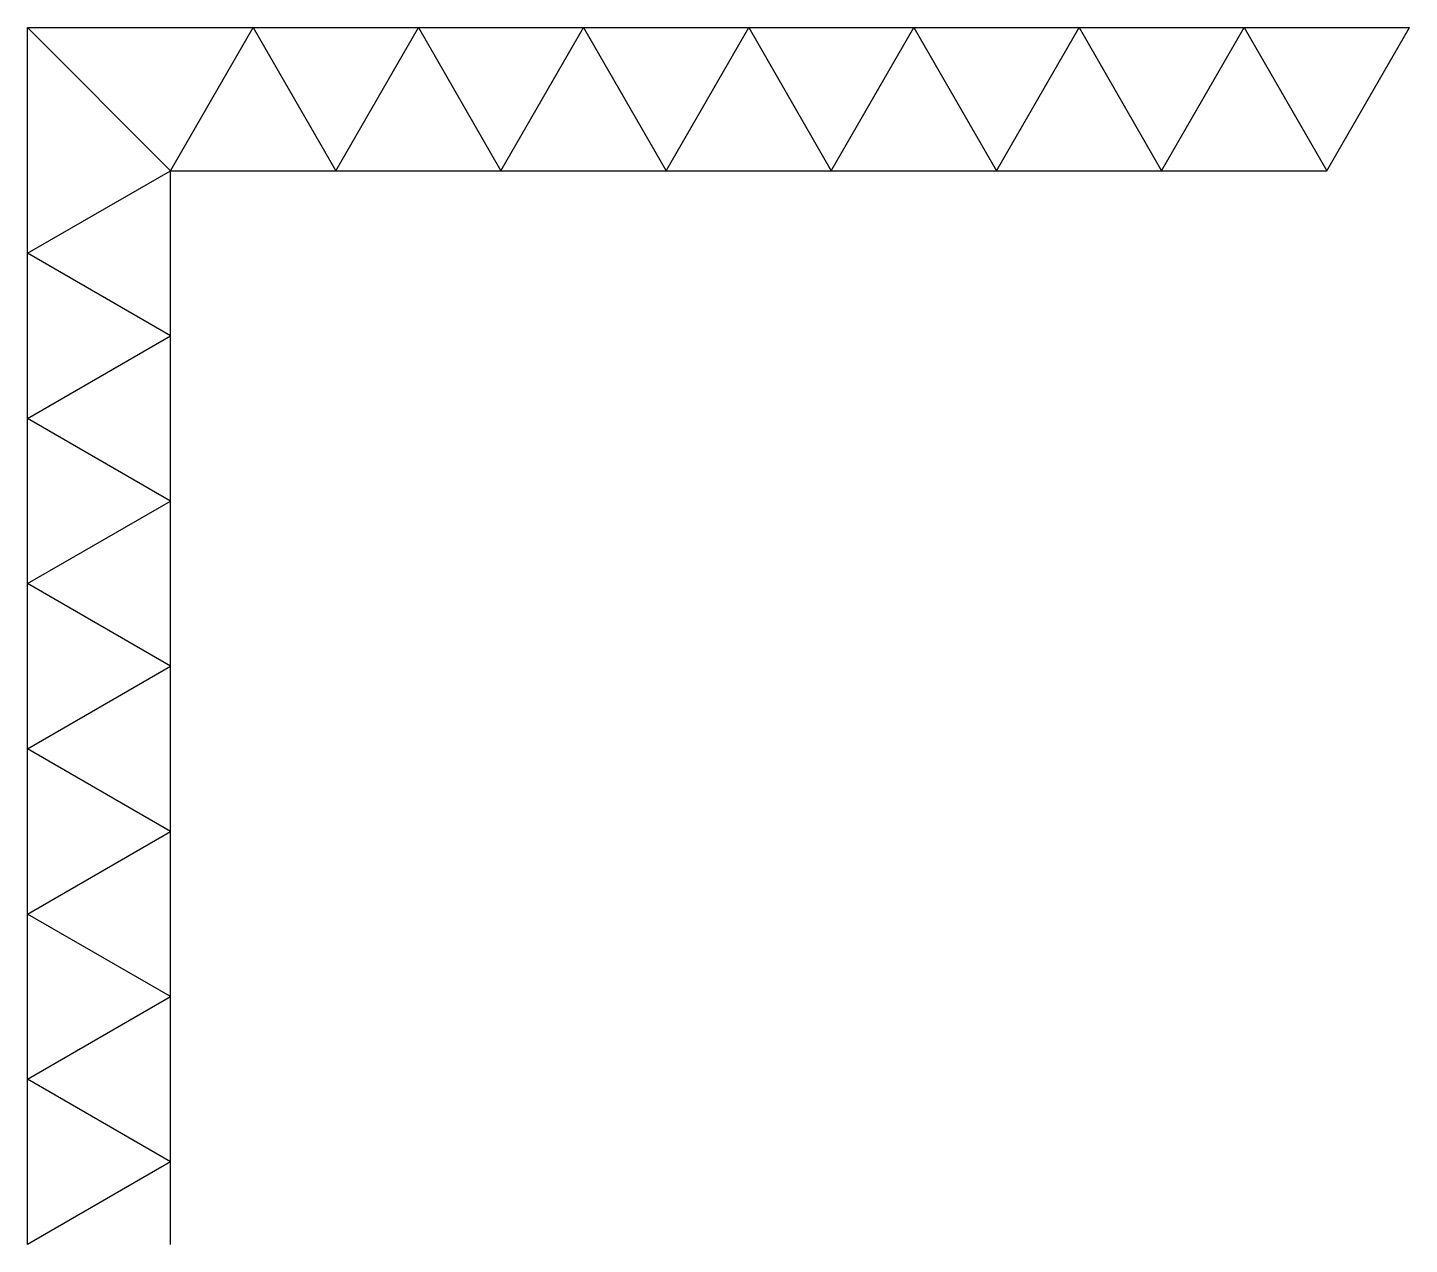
# Model space of a CAD drawing. Header units: millimetres. Extents: x 0 to 8366, y 0 to 7366.
import ezdxf

# ---------------------------------------------------------------- set-up
doc = ezdxf.new("R2010")
doc.units = ezdxf.units.MM

msp = doc.modelspace()

# ---------------------------------------------------------------- linework, layer by layer
for p, q in [((0, 7366), (1366, 7366)), ((0, 6000), (0, 7366)), ((0, 7366), (866, 6500)), ((866, 6500), (1366, 7366)), ((1366, 7366), (2366, 7366)), ((1366, 7366), (1866, 6500)), ((1866, 6500), (2366, 7366)), ((2366, 7366), (3366, 7366)), ((2366, 7366), (2866, 6500)), ((2866, 6500), (3366, 7366)), ((3366, 7366), (4366, 7366)), ((3366, 7366), (3866, 6500)), ((3866, 6500), (4366, 7366)), ((4366, 7366), (5366, 7366)), ((4366, 7366), (4866, 6500)), ((4866, 6500), (5366, 7366)), ((5366, 7366), (6366, 7366)), ((5366, 7366), (5866, 6500)), ((5866, 6500), (6366, 7366)), ((6366, 7366), (7366, 7366)), ((6366, 7366), (6866, 6500)), ((6866, 6500), (7366, 7366)), ((7366, 7366), (8366, 7366)), ((7366, 7366), (7866, 6500)), ((7866, 6500), (8366, 7366)), ((0, 6000), (866, 6500)), ((866, 6500), (1866, 6500)), ((866, 5500), (866, 6500)), ((1866, 6500), (2866, 6500)), ((2866, 6500), (3866, 6500)), ((3866, 6500), (4866, 6500)), ((4866, 6500), (5866, 6500)), ((5866, 6500), (6866, 6500)), ((6866, 6500), (7866, 6500)), ((0, 5000), (0, 6000)), ((866, 5500), (0, 6000)), ((0, 5000), (866, 5500)), ((866, 4500), (866, 5500)), ((0, 4000), (0, 5000)), ((866, 4500), (0, 5000)), ((0, 4000), (866, 4500)), ((866, 3500), (866, 4500)), ((0, 3000), (0, 4000)), ((866, 3500), (0, 4000)), ((0, 3000), (866, 3500)), ((866, 2500), (866, 3500)), ((0, 2000), (0, 3000)), ((866, 2500), (0, 3000)), ((0, 2000), (866, 2500)), ((866, 1500), (866, 2500)), ((0, 1000), (0, 2000)), ((866, 1500), (0, 2000)), ((0, 1000), (866, 1500)), ((866, 500), (866, 1500)), ((0, 0), (0, 1000)), ((866, 500), (0, 1000)), ((866, 500), (0, 0)), ((866, 0), (866, 500))]:
    msp.add_line(p, q)

doc.saveas('drawing.dxf')
